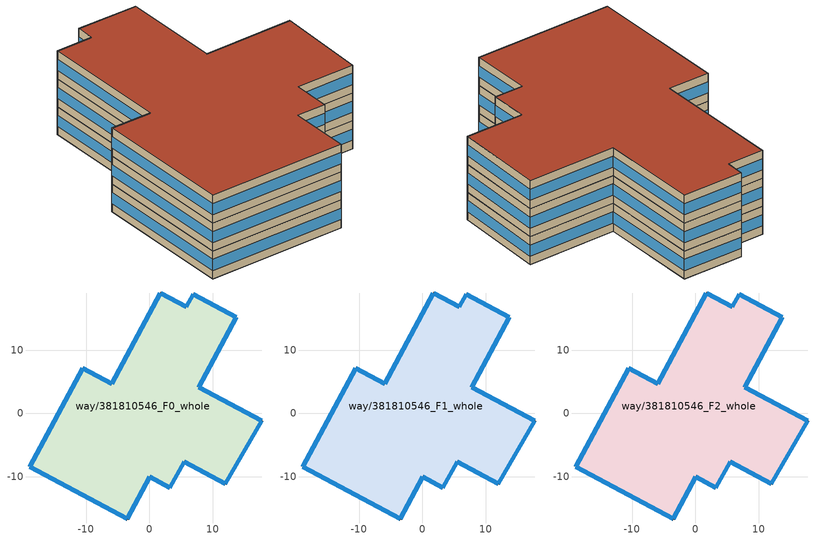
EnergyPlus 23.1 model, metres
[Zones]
way/381810546_F0_whole
 floor ground (Floor_Construction): 12,-11.12 17.75,-1.19 7.79,4.13 13.73,15.17 6.95,18.86 5.82,16.85 1.76,19.03 -5.97,4.64 -10.52,7.14 -18.9,-8.47 -3.52,-16.72 0.06,-10.03 3.25,-11.77 5.52,-7.64 z0
 wall outside (Wall_Construction): 12,-11.12 5.52,-7.64 3.25,-11.77 0.06,-10.03 -3.52,-16.72 -18.9,-8.47 -10.52,7.14 -5.97,4.64 1.76,19.03 5.82,16.85 6.95,18.86 13.73,15.17 7.79,4.13 17.75,-1.19 12,-11.12 z0:3.5
 window (Window_Construction): 11.99,-11.12 5.52,-7.65 / 5.51,-7.65 3.25,-11.77 / 3.25,-11.77 0.06,-10.03 / 0.06,-10.04 -3.52,-16.72 / -3.53,-16.72 -18.89,-8.47 / -18.9,-8.46 -10.52,7.13 / -10.51,7.14 -5.97,4.64 / -5.97,4.65 1.75,19.02 / 1.76,19.03 5.82,16.86 / 5.82,16.86 6.95,18.86 / 6.96,18.86 13.72,15.17 / 13.72,15.16 7.79,4.14 / 7.79,4.13 17.75,-1.19 / 17.75,-1.2 12,-11.11 z1.05:2.45
way/381810546_F1_whole
 floor to way/381810546_F0_whole (Floor_Construction): 12,-11.12 17.75,-1.19 7.79,4.13 13.73,15.17 6.95,18.86 5.82,16.85 1.76,19.03 -5.97,4.64 -10.52,7.14 -18.9,-8.47 -3.52,-16.72 0.06,-10.03 3.25,-11.77 5.52,-7.64 z3.5
 wall outside (Wall_Construction): 12,-11.12 5.52,-7.64 3.25,-11.77 0.06,-10.03 -3.52,-16.72 -18.9,-8.47 -10.52,7.14 -5.97,4.64 1.76,19.03 5.82,16.85 6.95,18.86 13.73,15.17 7.79,4.13 17.75,-1.19 12,-11.12 z3.5:7
 window (Window_Construction): 11.99,-11.12 5.52,-7.65 / 5.51,-7.65 3.25,-11.77 / 3.25,-11.77 0.06,-10.03 / 0.06,-10.04 -3.52,-16.72 / -3.53,-16.72 -18.89,-8.47 / -18.9,-8.46 -10.52,7.13 / -10.51,7.14 -5.97,4.64 / -5.97,4.65 1.75,19.02 / 1.76,19.03 5.82,16.86 / 5.82,16.86 6.95,18.86 / 6.96,18.86 13.72,15.17 / 13.72,15.16 7.79,4.14 / 7.79,4.13 17.75,-1.19 / 17.75,-1.2 12,-11.11 z4.55:5.95
way/381810546_F2_whole
 floor to way/381810546_F1_whole (Floor_Construction): 12,-11.12 17.75,-1.19 7.79,4.13 13.73,15.17 6.95,18.86 5.82,16.85 1.76,19.03 -5.97,4.64 -10.52,7.14 -18.9,-8.47 -3.52,-16.72 0.06,-10.03 3.25,-11.77 5.52,-7.64 z7
 wall outside (Wall_Construction): 12,-11.12 5.52,-7.64 3.25,-11.77 0.06,-10.03 -3.52,-16.72 -18.9,-8.47 -10.52,7.14 -5.97,4.64 1.76,19.03 5.82,16.85 6.95,18.86 13.73,15.17 7.79,4.13 17.75,-1.19 12,-11.12 z7:10.5
 window (Window_Construction): 11.99,-11.12 5.52,-7.65 / 5.51,-7.65 3.25,-11.77 / 3.25,-11.77 0.06,-10.03 / 0.06,-10.04 -3.52,-16.72 / -3.53,-16.72 -18.89,-8.47 / -18.9,-8.46 -10.52,7.13 / -10.51,7.14 -5.97,4.64 / -5.97,4.65 1.75,19.02 / 1.76,19.03 5.82,16.86 / 5.82,16.86 6.95,18.86 / 6.96,18.86 13.72,15.17 / 13.72,15.16 7.79,4.14 / 7.79,4.13 17.75,-1.19 / 17.75,-1.2 12,-11.11 z8.05:9.45
 roof outside (Roof_Construction): 13.73,15.17 7.79,4.13 17.75,-1.19 12,-11.12 5.52,-7.64 3.25,-11.77 0.06,-10.03 -3.52,-16.72 -18.9,-8.47 -10.52,7.14 -5.97,4.64 1.76,19.03 5.82,16.85 6.95,18.86 z10.5
[Building]
OpenUBEM_Building: North Axis=0; Terrain=City; Solar Distribution=FullExterior
[Site:Location]
Austin-Camp.Mabry.ANGB: Latitude=30.321; Longitude=-97.76; Time Zone=-6; Elevation=204.2
[SizingPeriod:WeatherFileDays]
AnnualSizingPeriod: Begin Month=1; Begin Day of Month=1; End Month=12; End Day of Month=31; Day of Week for Start Day=Monday; Use Weather File Daylight Saving Period=No; Use Weather File Rain and Snow Indicators=No
[MATERIAL:NOMASS] Roughness=MediumRough; Thermal Absorptance=0.9; Solar Absorptance=0.7; Visible Absorptance=0.7
Name | Thermal Resistance
Roof_Assembly | 2.82486
Wall_Assembly | 1.31062
Floor_Assembly | 1.02775
[WINDOWMATERIAL:SIMPLEGLAZINGSYSTEM]
Window_Material: UFactor=4.088; Solar Heat Gain Coefficient=0.25; Visible Transmittance=0.6
[CONSTRUCTION]
Roof_Construction: Roof_Assembly
Wall_Construction: Wall_Assembly
Floor_Construction: Floor_Assembly
Window_Construction: Window_Material
[ZONE] Type=1; Multiplier=1; Ceiling Height=autocalculate; Volume=autocalculate; Floor Area=autocalculate; Part of Total Floor Area=Yes
way/381810546_F0_whole; way/381810546_F1_whole; way/381810546_F2_whole
[PEOPLE] Number of People Schedule=Occupancy_Schedule_MediumOffice; Number of People Calculation Method=People/Area; People per Floor Area=0.0538213; Fraction Radiant=0.3; Sensible Heat Fraction=autocalculate; Activity Level Schedule=Activity_Level; Carbon Dioxide Generation Rate=3.82e-08; Enable ASHRAE 55 Comfort Warnings=No; Mean Radiant Temperature Calculation Type=ZoneAveraged; Clothing Insulation Calculation Method=ClothingInsulationSchedule; Cold Stress Temperature Threshold=15.56; Heat Stress Temperature Threshold=30
Name | Zone or ZoneList or Space or SpaceList
People_way/381810546_F0_whole | way/381810546_F0_whole
People_way/381810546_F1_whole | way/381810546_F1_whole
People_way/381810546_F2_whole | way/381810546_F2_whole
[LIGHTS] Schedule=Lighting_Schedule_MediumOffice; Design Level Calculation Method=Watts/Area; Watts per Zone Floor Area=10.76; Return Air Fraction=0; Fraction Radiant=0.42; Fraction Visible=0; Fraction Replaceable=1; EndUse Subcategory=General; Return Air Fraction Calculated from Plenum Temperature=No; Return Air Fraction Function of Plenum Temperature Coefficient 1=0; Return Air Fraction Function of Plenum Temperature Coefficient 2=0
Name | Zone or ZoneList or Space or SpaceList
Lights_way/381810546_F0_whole | way/381810546_F0_whole
Lights_way/381810546_F1_whole | way/381810546_F1_whole
Lights_way/381810546_F2_whole | way/381810546_F2_whole
[ELECTRICEQUIPMENT] Schedule=Equipment_Schedule_MediumOffice; Design Level Calculation Method=Watts/Area; Watts per Zone Floor Area=10.76; Fraction Latent=0; Fraction Radiant=0.5; Fraction Lost=0; EndUse Subcategory=General
Name | Zone or ZoneList or Space or SpaceList
Equipment_way/381810546_F0_whole | way/381810546_F0_whole
Equipment_way/381810546_F1_whole | way/381810546_F1_whole
Equipment_way/381810546_F2_whole | way/381810546_F2_whole
[ZONEINFILTRATION:DESIGNFLOWRATE] Schedule=Infiltration_Schedule_MediumOffice; Design Flow Rate Calculation Method=Flow/ExteriorWallArea; Flow Rate per Exterior Surface Area=0.000285; Constant Term Coefficient=1; Temperature Term Coefficient=0; Velocity Term Coefficient=0; Velocity Squared Term Coefficient=0
Name | Zone or ZoneList or Space or SpaceList
Infiltration_way/381810546_F0_whole | way/381810546_F0_whole
Infiltration_way/381810546_F1_whole | way/381810546_F1_whole
Infiltration_way/381810546_F2_whole | way/381810546_F2_whole
[HVACTEMPLATE:THERMOSTAT] Heating Setpoint Schedule=Heating_Setpoint_MediumOffice; Cooling Setpoint Schedule=Cooling_Setpoint_MediumOffice
way/381810546_F0_whole_Thermostat; way/381810546_F1_whole_Thermostat; way/381810546_F2_whole_Thermostat
[HVACTEMPLATE:ZONE:IDEALLOADSAIRSYSTEM] Maximum Heating Supply Air Temperature=50; Minimum Cooling Supply Air Temperature=13; Maximum Heating Supply Air Humidity Ratio=0.0156; Minimum Cooling Supply Air Humidity Ratio=0.0077; Heating Limit=LimitFlowRateAndCapacity; Maximum Heating Air Flow Rate=autosize; Maximum Sensible Heating Capacity=autosize; Cooling Limit=LimitFlowRateAndCapacity; Maximum Cooling Air Flow Rate=autosize; Maximum Total Cooling Capacity=autosize; Dehumidification Control Type=ConstantSensibleHeatRatio; Cooling Sensible Heat Ratio=0.7; Dehumidification Setpoint=60; Humidification Control Type=None; Humidification Setpoint=30; Outdoor Air Method=Flow/Person; Outdoor Air Flow Rate per Person=0.01; Outdoor Air Flow Rate per Zone Floor Area=0; Outdoor Air Flow Rate per Zone=0; Demand Controlled Ventilation Type=None; Outdoor Air Economizer Type=NoEconomizer; Heat Recovery Type=None; Sensible Heat Recovery Effectiveness=0.7; Latent Heat Recovery Effectiveness=0.65
Name | Template Thermostat
way/381810546_F0_whole | way/381810546_F0_whole_Thermostat
way/381810546_F1_whole | way/381810546_F1_whole_Thermostat
way/381810546_F2_whole | way/381810546_F2_whole_Thermostat
[SCHEDULE:COMPACT]
Occupancy_Schedule_MediumOffice: Through: 12/31, For: Weekdays, Until: 06:00, 0, Until: 07:00, 0.1, Until: 08:00, 0.2, Until: 12:00, 0.95, Until: 13:00, 0.5, Until: 17:00, 0.95, Until: 18:00, 0.3, Until: 22:00, 0.1, Until: 24:00, 0.05, For: Saturday, Until: 06:00, 0, Until: 08:00, 0.1, Until: 12:00, 0.3, Until: 17:00, 0.1, Until: 19:00, 0.05, Until: 24:00, 0, For: AllOtherDays, Until: 06:00, 0, Until: 18:00, 0.05, Until: 24:00, 0
Lighting_Schedule_MediumOffice: Through: 12/31, For: Weekdays, Until: 05:00, 0.04184, Until: 07:00, 0.08368, Until: 08:00, 0.25105, Until: 17:00, 0.75314, Until: 18:00, 0.41841, Until: 20:00, 0.25105, Until: 22:00, 0.16736, Until: 23:00, 0.08368, Until: 24:00, 0.04184, For: Saturday, Until: 06:00, 0.04184, Until: 08:00, 0.08368, Until: 12:00, 0.25105, Until: 17:00, 0.12552, Until: 24:00, 0.04184, For: AllOtherDays, Until: 24:00, 0.04184
Equipment_Schedule_MediumOffice: Through: 12/31, For: Weekdays, Until: 06:00, 0.307674, Until: 08:00, 0.381235, Until: 12:00, 0.857778, Until: 13:00, 0.76247, Until: 17:00, 0.857778, Until: 18:00, 0.476543, Until: 24:00, 0.381235, For: Saturday, Until: 06:00, 0.230755, Until: 08:00, 0.381235, Until: 12:00, 0.476543, Until: 17:00, 0.33358, Until: 19:00, 0.285926, Until: 24:00, 0.230755, For: AllOtherDays, Until: 06:00, 0.230755, Until: 18:00, 0.285926, Until: 24:00, 0.230755
Heating_Setpoint_MediumOffice: Through: 12/31, For: Weekdays, Until: 06:00, 15.6, Until: 07:00, 21.1, Until: 08:00, 21.1, Until: 12:00, 21.1, Until: 13:00, 21.1, Until: 17:00, 21.1, Until: 18:00, 21.1, Until: 22:00, 21.1, Until: 24:00, 21.1, For: Saturday, Until: 06:00, 15.6, Until: 08:00, 21.1, Until: 12:00, 21.1, Until: 17:00, 21.1, Until: 19:00, 21.1, Until: 24:00, 15.6, For: AllOtherDays, Until: 06:00, 15.6, Until: 18:00, 21.1, Until: 24:00, 15.6
Cooling_Setpoint_MediumOffice: Through: 12/31, For: Weekdays, Until: 06:00, 29.4, Until: 07:00, 23.9, Until: 08:00, 23.9, Until: 12:00, 23.9, Until: 13:00, 23.9, Until: 17:00, 23.9, Until: 18:00, 23.9, Until: 22:00, 23.9, Until: 24:00, 23.9, For: Saturday, Until: 06:00, 29.4, Until: 08:00, 23.9, Until: 12:00, 23.9, Until: 17:00, 23.9, Until: 19:00, 23.9, Until: 24:00, 29.4, For: AllOtherDays, Until: 06:00, 29.4, Until: 18:00, 23.9, Until: 24:00, 29.4
Infiltration_Schedule_MediumOffice: Through: 12/31, For: Weekdays, Until: 06:00, 1, Until: 07:00, 0.25, Until: 08:00, 0.25, Until: 12:00, 0.25, Until: 13:00, 0.25, Until: 17:00, 0.25, Until: 18:00, 0.25, Until: 22:00, 0.25, Until: 24:00, 0.25, For: Saturday, Until: 06:00, 1, Until: 08:00, 0.25, Until: 12:00, 0.25, Until: 17:00, 0.25, Until: 19:00, 0.25, Until: 24:00, 1, For: AllOtherDays, Until: 06:00, 1, Until: 18:00, 0.25, Until: 24:00, 1
[Schedule:Constant]
Activity_Level: Hourly Value=120
